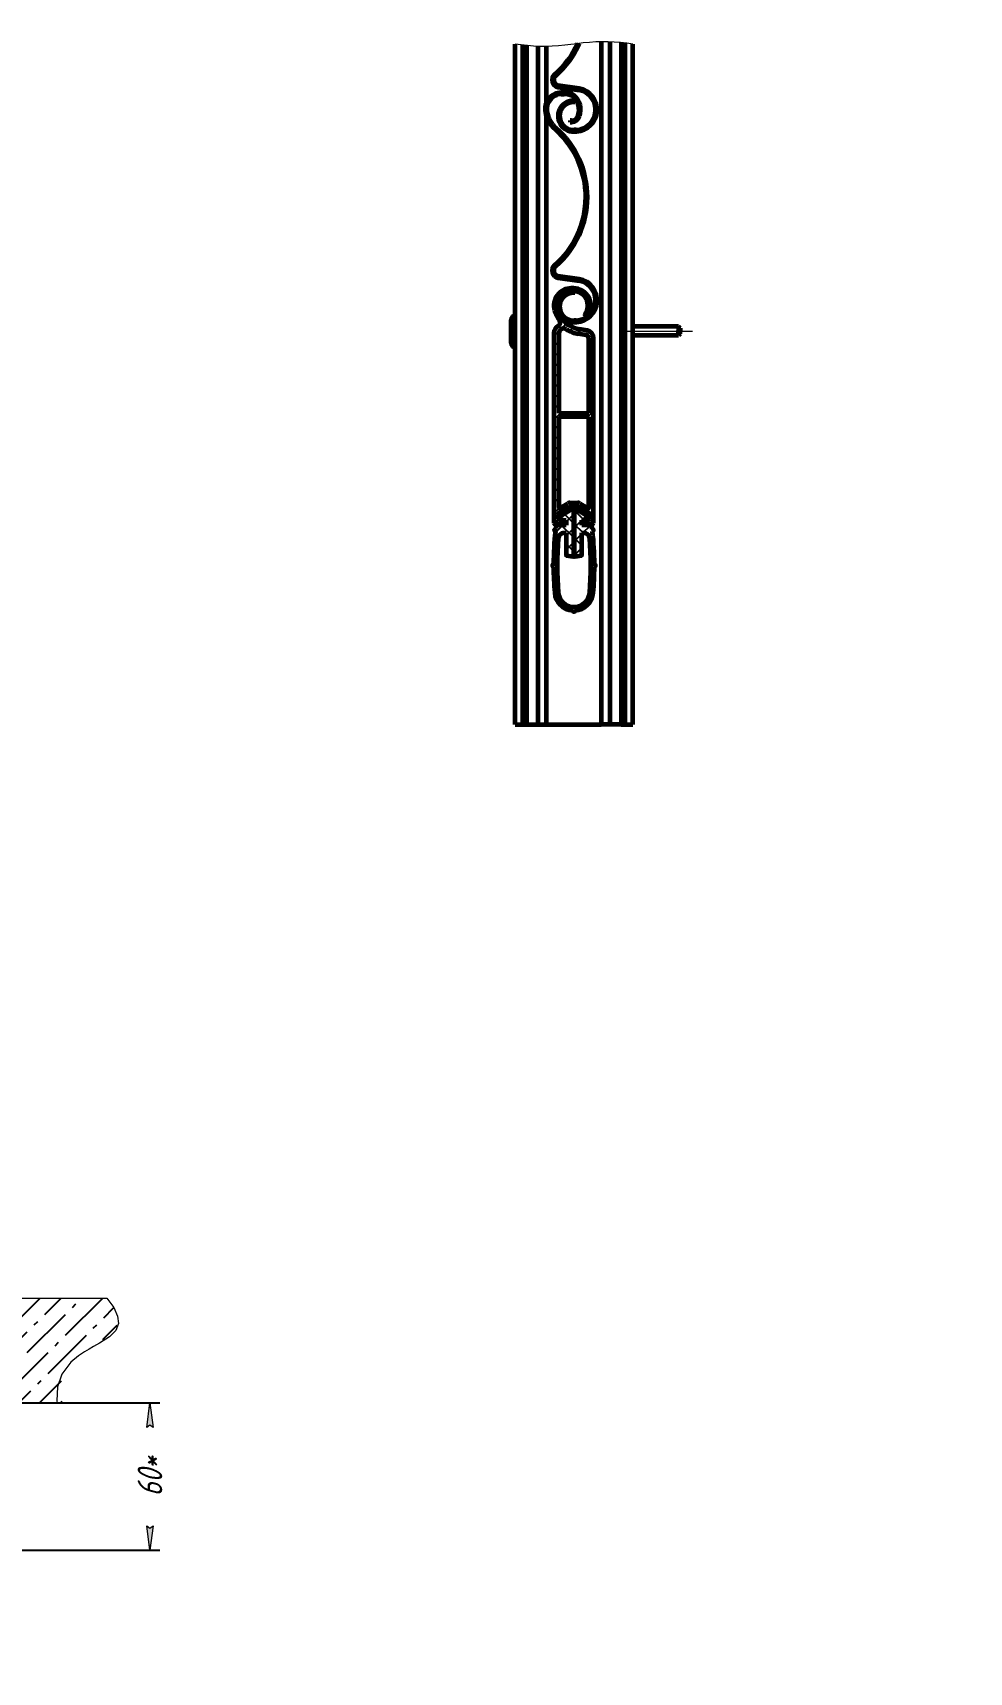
# Model space of a CAD drawing. Header units: millimetres. Extents: x 0 to 841, y 0 to 594.
# Drawn here: x 456.5 to 647.2, y 0 to 333.7 of the extents above; entities that cross this region are included whole.
import ezdxf

# ---------------------------------------------------------------- set-up
doc = ezdxf.new("R2010")
doc.units = ezdxf.units.MM
for name, pattern in [('K5LT_AXLED', [19.5, 15, -1.5, 1.5, -1.5]), ('K5LT_BASIC', [0]), ('K5LT_THIN', [0]), ('K5LT_THIN_INCLUDED_TO_HATCHING', [0])]:
    doc.linetypes.add(name, pattern=pattern)
doc.layers.add('Системный слой', color=7, linetype='Continuous')
doc.layers.add('Системный слой (1)', color=7, linetype='Continuous', true_color=0x909090)
doc.styles.add('KDIMTEXTSTYLE', font='GOST_AU.SHX', dxfattribs={"width": 0.96, "oblique": 15, "height": 5})
doc.dimstyles.new('KDIMSTYLE (0.50)', dxfattribs={"dimtxt": 5, "dimasz": 1, "dimexe": 2, "dimexo": 0, "dimgap": 1, "dimtad": 1, "dimlfac": 2, "dimtxsty": 'KDIMTEXTSTYLE', "dimsah": 1, "dimcen": 0, "dimdle": 1, "dimadec": 0, "dimazin": 0, "dimtfac": 0.667, "dimtmove": 0, "dimatfit": 3, "dimfxl": 1, "dimtvp": 1, "dimtolj": 1, "dimtzin": 0, "dimarcsym": 0})
pattern_1 = [(-45, (0, 0), (0.3535534, 0.3535534), [])]

# ---------------------------------------------------------------- blocks, each defined once
blk = doc.blocks.new('U454')
at = {"layer": 'Системный слой (1)', "color": 5, "linetype": 'K5LT_BASIC', "lineweight": 60, "true_color": 0x0000ff}
for p, q in [((576.29, 392.88), (576.29, 336.71)), ((576.29, 331.71), (576.29, 192.92))]:
    blk.add_line(p, q, dxfattribs=at)
blk = doc.blocks.new('U455')
at = {"layer": 'Системный слой (1)', "color": 5, "linetype": 'K5LT_BASIC', "lineweight": 60, "true_color": 0x0000ff}
for p, q in [((572.24, 392.88), (572.24, 336.9)), ((572.24, 331.9), (572.24, 192.92))]:
    blk.add_line(p, q, dxfattribs=at)
blk = doc.blocks.new('U456')
at = {"layer": 'Системный слой (1)', "color": 5, "linetype": 'K5LT_BASIC', "lineweight": 60, "true_color": 0x0000ff}
for p, q in [((574, 392.88), (574, 336.88)), ((574, 331.87), (574, 192.92))]:
    blk.add_line(p, q, dxfattribs=at)
blk = doc.blocks.new('U457')
at = {"layer": 'Системный слой (1)', "color": 5, "linetype": 'K5LT_BASIC', "lineweight": 60, "true_color": 0x0000ff}
for p, q in [((577.08, 336.62), (577.08, 416.88)), ((577.08, 192.92), (577.08, 331.62))]:
    blk.add_line(p, q, dxfattribs=at)
blk = doc.blocks.new('U458')
at = {"layer": 'Системный слой (1)', "color": 5, "linetype": 'K5LT_BASIC', "lineweight": 60, "true_color": 0x0000ff}
for p, q in [((554.68, 336.43), (554.68, 392.88)), ((554.68, 192.92), (554.68, 331.43))]:
    blk.add_line(p, q, dxfattribs=at)
blk = doc.blocks.new('U459')
at = {"layer": 'Системный слой (1)', "color": 5, "linetype": 'K5LT_BASIC', "lineweight": 60, "true_color": 0x0000ff}
for p, q in [((556.28, 336.23), (556.28, 392.88)), ((556.28, 192.92), (556.28, 331.23))]:
    blk.add_line(p, q, dxfattribs=at)
blk = doc.blocks.new('U460')
at = {"layer": 'Системный слой (1)', "color": 5, "linetype": 'K5LT_BASIC', "lineweight": 60, "true_color": 0x0000ff}
for p, q in [((578.68, 336.43), (578.68, 416.88)), ((578.68, 192.92), (578.68, 331.43))]:
    blk.add_line(p, q, dxfattribs=at)
blk = doc.blocks.new('U500')
at = {"layer": 'Системный слой (1)', "color": 5, "linetype": 'K5LT_BASIC', "lineweight": 60, "true_color": 0x0000ff}
for p, q in [((557.07, 336.15), (557.07, 392.88)), ((557.07, 192.92), (557.07, 331.15))]:
    blk.add_line(p, q, dxfattribs=at)
blk = doc.blocks.new('U501')
at = {"layer": 'Системный слой (1)', "color": 5, "linetype": 'K5LT_BASIC', "lineweight": 60, "true_color": 0x0000ff}
for p, q in [((561.12, 387.16), (561.12, 392.88)), ((561.12, 348.36), (561.12, 384.15)), ((561.12, 335.96), (561.12, 345.35)), ((561.12, 319.59), (561.12, 330.95)), ((561.12, 192.92), (561.12, 316.58))]:
    blk.add_line(p, q, dxfattribs=at)
blk = doc.blocks.new('U502')
at = {"layer": 'Системный слой (1)', "color": 5, "linetype": 'K5LT_BASIC', "lineweight": 60, "true_color": 0x0000ff}
for p, q in [((561.12, 387.16), (561.12, 392.88)), ((561.12, 348.36), (561.12, 384.15)), ((561.12, 335.96), (561.12, 345.35)), ((561.12, 319.59), (561.12, 330.95)), ((561.12, 192.92), (561.12, 316.58))]:
    blk.add_line(p, q, dxfattribs=at)
blk = doc.blocks.new('U503')
at = {"layer": 'Системный слой (1)', "color": 5, "linetype": 'K5LT_BASIC', "lineweight": 60, "true_color": 0x0000ff}
for p, q in [((559.36, 335.98), (559.36, 392.88)), ((559.36, 192.92), (559.36, 330.98))]:
    blk.add_line(p, q, dxfattribs=at)
blk = doc.blocks.new('U554')
at = {"layer": 'Системный слой', "color": 7, "linetype": 'K5LT_THIN_INCLUDED_TO_HATCHING', "lineweight": 18}
for p, q in [((555.94, 331.27), (554.68, 331.43)), ((557.21, 331.13), (555.94, 331.27)), ((558.47, 331.03), (557.21, 331.13)), ((559.73, 330.96), (558.47, 331.03)), ((561, 330.95), (559.73, 330.96)), ((562.26, 330.99), (561, 330.95)), ((563.52, 331.07), (562.26, 330.99)), ((564.79, 331.2), (563.52, 331.07)), ((566.05, 331.35), (564.79, 331.2)), ((567.31, 331.51), (566.05, 331.35)), ((568.58, 331.66), (567.31, 331.51)), ((569.84, 331.78), (568.58, 331.66)), ((571.1, 331.87), (569.84, 331.78)), ((572.37, 331.91), (571.1, 331.87)), ((573.63, 331.89), (572.37, 331.91)), ((574.89, 331.83), (573.63, 331.89)), ((576.16, 331.72), (574.89, 331.83)), ((577.42, 331.58), (576.16, 331.72)), ((578.68, 331.43), (577.42, 331.58))]:
    blk.add_line(p, q, dxfattribs=at)
blk = doc.blocks.new('U592')
at = {"layer": 'Системный слой (1)', "color": 7, "linetype": 'K5LT_THIN', "lineweight": 18}
for p, q in [((471.6, 76.16), (472.99, 74.22)), ((472.99, 74.22), (473.77, 72.49)), ((473.92, 70.96), (473.39, 69.57)), ((473.77, 72.49), (473.92, 70.96)), ((470.11, 66.99), (468.86, 66.29)), ((472.1, 68.26), (470.11, 66.99)), ((473.39, 69.57), (472.1, 68.26)), ((465.82, 64.42), (464.24, 63.11)), ((467.02, 65.22), (465.82, 64.42)), ((467.95, 65.78), (467.02, 65.22)), ((468.86, 66.29), (467.95, 65.78)), ((462.39, 60.67), (461.53, 58.09)), ((464.24, 63.11), (462.39, 60.67)), ((461.53, 58.09), (461.41, 55.26)), ((461.41, 55.26), (461.45, 54.81))]:
    blk.add_line(p, q, dxfattribs=at)
blk = doc.blocks.new('KDIMARROW_01')
at = {"layer": 'Системный слой'}
blk.add_hatch(color=0, dxfattribs=at).paths.add_polyline_path([(0, 0), (-5, 0.66), (-4.5, 0), (-5, -0.66)])
at = {"layer": 'Системный слой', "color": 0, "linetype": 'K5LT_THIN', "lineweight": 18}
for p, q in [((-4.5, 0), (-5, 0.66)), ((-5, 0.66), (0, 0)), ((0, 0), (-5, -0.66)), ((-5, -0.66), (-4.5, 0))]:
    blk.add_line(p, q, dxfattribs=at)
at = {"layer": 'Системный слой (1)', "color": 0, "linetype": 'K5LT_THIN', "lineweight": 18}
blk.add_line((0, 0), (-1, 0), dxfattribs=at)

msp = doc.modelspace()

# ---------------------------------------------------------------- hatches: boundary and pattern name
at = {"layer": 'Системный слой (1)'}
h = msp.add_hatch(dxfattribs=at)
h.set_pattern_fill('Металл', angle=-45, style=0, pattern_type=0)
h.set_pattern_definition(pattern_1)
h.paths.add_polyline_path([(567.1728, 313.6489), (568.7975, 314.0369), (570.1605, 315.0027), (571.0653, 316.4069), (571.3815, 318.0471), (571.0635, 319.687), (570.1572, 321.0902), (568.7931, 322.0544), (567.75, 322.3771), (563.4277, 322.9845), (562.7404, 323.479), (562.5723, 324.3088), (562.9565, 324.9862), (565.3475, 327.4737), (567.2391, 330.3591), (567.825, 331.5672), (567.4548, 331.5234), (565.7571, 328.554), (563.5371, 325.952), (562.7473, 325.2284), (562.2637, 324.3991), (562.3906, 323.4476), (563.0747, 322.7741), (563.4564, 322.6512), (567.8158, 322.0385), (569.2941, 321.406), (570.4133, 320.2514), (570.9994, 318.754), (570.9614, 317.1465), (570.3053, 315.6785), (569.1329, 314.578), (567.6263, 314.016), (567.1589, 313.9686), (566.6993, 313.9486), (565.3908, 314.2074), (564.3476, 315.0386), (563.8031, 316.2563), (563.8792, 317.588), (564.5588, 318.7358), (565.6899, 319.4428), (566.8682, 319.5708), (566.9013, 319.8891), (565.5033, 319.7167), (564.3213, 318.9506), (563.5932, 317.7448), (563.4655, 316.3421), (563.9638, 315.0246), (564.9879, 314.0576), (566.3317, 313.6355), (566.7132, 313.6289)])
h = msp.add_hatch(dxfattribs=at)
h.set_pattern_fill('Металл', angle=-45, style=0, pattern_type=0)
h.set_pattern_definition(pattern_1)
h.paths.add_polyline_path([(567.8158, 283.2385), (569.2941, 282.606), (570.4133, 281.4514), (570.9994, 279.954), (570.9614, 278.3465), (570.3053, 276.8785), (569.1329, 275.778), (567.6263, 275.216), (567.1589, 275.1686), (566.6993, 275.1486), (565.3908, 275.4074), (564.3476, 276.2386), (563.8031, 277.4563), (563.8792, 278.788), (564.5588, 279.9358), (565.6899, 280.6428), (566.8682, 280.7708), (566.9013, 281.0891), (565.5033, 280.9167), (564.3213, 280.1506), (563.5932, 278.9448), (563.4655, 277.5421), (563.9638, 276.2246), (564.9879, 275.2576), (566.3317, 274.8355), (566.7132, 274.8289), (567.1728, 274.8489), (568.7975, 275.2369), (570.1605, 276.2027), (571.0653, 277.6069), (571.3815, 279.2471), (571.0635, 280.887), (570.1572, 282.2902), (568.7931, 283.2544), (567.75, 283.5771), (563.4277, 284.1845), (562.7404, 284.679), (562.5723, 285.5088), (562.9565, 286.1862), (565.3475, 288.6737), (567.2391, 291.5591), (568.5664, 294.7438), (569.2841, 298.1186), (569.3675, 301.5678), (568.8138, 304.9733), (567.642, 308.2184), (565.8921, 311.1919), (563.6241, 313.792), (563.032, 314.332), (561.8301, 315.8034), (561.1807, 317.5889), (561.1736, 317.6285), (561.2498, 319.0212), (561.9326, 320.2376), (563.0819, 321.028), (564.0733, 321.238), (564.6727, 321.2641), (565.9959, 321.0058), (567.0566, 320.1736), (567.6146, 318.9873), (567.6416, 317.3402), (567.5485, 316.9349), (567.0027, 316.1452), (566.1882, 315.8574), (565.9095, 315.8453), (565.9234, 315.5256), (566.2022, 315.5377), (567.2017, 315.8944), (567.8266, 316.7523), (567.8565, 316.8482), (568.0061, 318.55), (567.9276, 319.054), (567.3294, 320.3442), (566.2313, 321.2478), (564.8501, 321.5864), (564.6588, 321.5838), (564.0594, 321.5577), (562.6426, 321.1795), (561.5168, 320.2398), (560.8915, 318.9134), (560.8584, 317.5732), (561.5046, 315.7301), (562.7084, 314.1922), (562.8215, 314.091), (565.1765, 311.6105), (567.0295, 308.7354), (568.3156, 305.5661), (568.9903, 302.2128), (569.0298, 298.7927), (568.4329, 295.4247), (567.2203, 292.2265), (565.4344, 289.3094), (563.1373, 286.7751), (562.7473, 286.4284), (562.2637, 285.5991), (562.3906, 284.6476), (563.0747, 283.9741), (563.4564, 283.8512)])
h = msp.add_hatch(dxfattribs=at)
h.set_pattern_fill('Металл', angle=45, style=0, pattern_type=0)
h.set_pattern_definition([(45, (0, 0), (-1.06066, 1.06066), [])])
h.paths.add_polyline_path([(566.1215, 281.7153), (564.6631, 281.399), (563.4668, 280.5067), (562.7477, 279.199), (562.635, 277.7109), (562.7379, 277.2249), (563.5839, 275.4286), (563.7259, 275.23), (563.8759, 274.6364), (563.5623, 274.1105), (563.4567, 274.044), (562.7618, 273.326), (562.6015, 272.6279), (562.6015, 233.9153), (562.6601, 233.7739), (562.8015, 233.7153), (564.5215, 233.7153), (564.663, 233.7739), (564.7215, 233.9153), (564.7215, 234.3153), (564.663, 234.4567), (564.5215, 234.5153), (563.6015, 234.5153), (563.4601, 234.5739), (563.4015, 234.7153), (563.4015, 235.6482), (563.5187, 235.931), (563.5946, 235.9905), (565.717, 237.2736), (565.924, 237.3313), (567.3591, 237.3313), (567.566, 237.2736), (569.6885, 235.9905), (569.8699, 235.7439), (569.8815, 235.6482), (569.8815, 234.7153), (569.823, 234.5739), (569.6815, 234.5153), (568.7615, 234.5153), (568.6201, 234.4567), (568.5615, 234.3153), (568.5615, 233.9153), (568.6201, 233.7739), (568.7615, 233.7153), (570.4815, 233.7153), (570.623, 233.7739), (570.6815, 233.9153), (570.6815, 271.5554), (570.3695, 272.5047), (569.5552, 273.0837), (569.3594, 273.1311), (567.7252, 273.4193), (565.9492, 274.055), (564.4851, 275.2444), (563.499, 276.8525), (563.3147, 277.3903), (563.254, 278.7466), (563.8133, 279.9837), (564.8715, 280.8342), (566.1215, 281.1153), (566.6015, 281.1153), (567.922, 280.7997), (568.957, 279.9211), (569.4828, 278.6694), (569.3857, 277.3152), (568.9541, 276.4656), (568.9175, 276.317), (568.9867, 276.194), (569.1402, 276.0651), (569.2862, 276.0191), (569.422, 276.0898), (569.4294, 276.0993), (570.0437, 277.4593), (570.0393, 278.9517), (569.4169, 280.3081), (568.2885, 281.2848), (566.8568, 281.7061), (566.6015, 281.7153)])
h.paths.add_polyline_path([(569.6815, 271.5554), (569.6815, 256.3156), (563.6015, 256.3156), (563.6015, 272.5325), (563.9087, 273.2536), (564.6416, 273.5317), (565.1405, 273.3748), (567.0169, 272.5518), (567.5516, 272.4345), (569.1857, 272.1463), (569.573, 271.8996)])
h.paths.add_polyline_path([(569.3781, 237.0195), (567.8622, 237.9359), (567.4483, 238.0513), (565.8348, 238.0513), (565.4209, 237.9359), (563.905, 237.0195), (563.7537, 236.9965), (563.6304, 237.0872), (563.6015, 237.1906), (563.6015, 255.5156), (569.6815, 255.5156), (569.6815, 237.1906), (569.623, 237.0492), (569.4815, 236.9906)])
h = msp.add_hatch(dxfattribs=at)
h.set_pattern_fill('Неметалл', angle=45, style=0, pattern_type=0)
h.set_pattern_definition([(45, (0, 0), (-1.4142136, 1.4142136), []), (135, (0, 0), (-1.4142136, -1.4142136), [])])
h.paths.add_polyline_path([(568.2815, 234.5153), (569.4015, 234.5153), (569.4581, 234.5388), (569.4815, 234.5953), (569.4815, 235.2702), (569.4581, 235.3268), (569.4429, 235.3387), (566.9036, 236.8738), (566.8128, 236.8877), (566.7388, 236.8332), (566.7215, 236.7711), (566.7215, 227.2462), (566.7567, 227.1614), (566.8415, 227.1262), (566.8572, 227.1273), (568.212, 227.3061), (568.265, 227.3368), (568.2815, 227.3855), (568.2815, 231.9153), (568.6867, 231.9153), (569.4909, 231.606), (569.8805, 230.8375), (569.8823, 230.8189), (570.1157, 224.4212), (569.8815, 219.7456), (569.434, 218.3923), (568.4453, 217.3655), (567.1098, 216.8671), (565.6902, 216.9951), (564.4654, 217.7244), (563.6764, 218.9115), (563.4815, 219.7456), (563.2473, 226.1433), (563.4808, 230.8189), (563.8584, 231.5934), (564.6577, 231.9152), (564.6763, 231.9153), (565.0815, 231.9153), (565.0815, 227.3855), (565.105, 227.3289), (565.1511, 227.3061), (566.5058, 227.1273), (566.5946, 227.151), (566.6405, 227.2305), (566.6415, 227.2462), (566.6415, 236.7711), (566.6064, 236.856), (566.5215, 236.8911), (566.4595, 236.8738), (563.9201, 235.3387), (563.8839, 235.2894), (563.8815, 235.2702), (563.8815, 234.5953), (563.905, 234.5388), (563.9615, 234.5153), (565.0815, 234.5153), (565.0815, 233.5153), (563.5764, 233.5153), (563.1522, 233.3396), (562.9807, 232.9866), (562.9486, 232.7138), (562.7721, 232.6631), (562.6831, 232.5024), (562.7338, 232.3258), (562.8945, 232.2369), (562.8954, 232.2368), (562.5236, 225.8096), (562.5219, 225.5153), (562.3521, 225.4453), (562.2815, 225.2757), (562.3515, 225.1059), (562.5211, 225.0353), (562.522, 225.0353), (562.7559, 219.7799), (563.1794, 218.2589), (564.1666, 217.0268), (565.5587, 216.2819), (566.4417, 216.1257), (566.5066, 215.9538), (566.674, 215.8782), (566.8458, 215.9432), (566.9214, 216.1106), (566.9214, 216.1257), (568.446, 216.5362), (569.6864, 217.513), (570.4431, 218.8987), (570.6042, 219.7456), (570.841, 225.0353), (571.0109, 225.1053), (571.0815, 225.2748), (571.0116, 225.4447), (570.842, 225.5153), (570.8411, 225.5153), (570.4986, 231.9441), (570.4677, 232.2368), (570.6287, 232.3252), (570.6801, 232.5015), (570.5917, 232.6625), (570.4154, 232.7139), (570.4145, 232.7138), (570.3824, 232.9866), (570.1575, 233.387), (569.7867, 233.5153), (568.2815, 233.5153)])
h = msp.add_hatch(dxfattribs=at)
h.set_pattern_fill('Бетон', angle=45, style=0, pattern_type=0)
h.set_pattern_definition([(45, (0, 0), (-4.24264, 4.24264), [11, -5]), (45, (9.1924, 9.1924), (-4.24264, 4.24264), [1, -15]), (45, (3.5355, 7.778), (-4.24264, 4.24264), [11, -5]), (45, (12.728, 16.9706), (-4.24264, 4.24264), [1, -15])])
h.paths.add_polyline_path([(405.6461, 54.8131), (430.106, 54.8131), (438.856, 54.8131), (439.9811, 54.8131), (439.9806, 64.887), (439.981, 64.887), (440.4029, 65.3089), (440.9654, 65.3089), (441.8092, 65.3089), (442.231, 64.887), (442.2358, 64.887), (442.2308, 54.8131), (443.356, 54.8131), (453.106, 54.8131), (464.206, 54.8131), (462.9757, 57.1938), (462.3322, 59.3177), (462.2957, 61.1963), (462.8997, 62.8489), (464.2072, 64.3119), (466.3671, 65.6741), (467.5937, 66.2617), (468.2544, 66.5579), (468.7217, 66.7644), (469.275, 67.01), (470.0436, 67.362), (471.1124, 67.9014), (472.4762, 68.7968), (473.651, 70.3011), (473.8255, 71.9076), (473.2243, 73.708), (471.9304, 75.735), (471.5961, 76.1649), (405.6461, 76.1649)])

# ---------------------------------------------------------------- linework, layer by layer
at = {"layer": 'Системный слой (1)', "color": 5, "linetype": 'K5LT_BASIC', "lineweight": 60, "true_color": 0x0000ff}
for p, q in [((567.75, 322.3771), (563.4277, 322.9845)), ((563.4564, 322.6512), (567.8158, 322.0385)), ((564.6588, 321.5838), (564.0594, 321.5577)), ((564.0733, 321.238), (564.6727, 321.2641)), ((566.8682, 319.5708), (566.9013, 319.8891)), ((566.1882, 315.8574), (565.9095, 315.8453)), ((565.9095, 315.8453), (565.9234, 315.5256)), ((565.9234, 315.5256), (566.2022, 315.5377)), ((567.1589, 313.9686), (566.6993, 313.9486)), ((566.7132, 313.6289), (567.1728, 313.6489)), ((567.75, 283.5771), (563.4277, 284.1845)), ((563.4564, 283.8512), (567.8158, 283.2385)), ((566.6015, 281.7153), (566.1215, 281.7153)), ((566.1215, 281.1153), (566.6015, 281.1153)), ((566.8682, 280.7708), (566.9013, 281.0891)), ((553.8815, 270.5153), (553.8815, 275.3153)), ((554.6815, 269.7153), (554.6815, 276.1153)), ((567.1589, 275.1686), (566.6993, 275.1486)), ((566.7132, 274.8289), (567.1728, 274.8489)), ((568.9867, 276.194), (569.1402, 276.0651)), ((587.9409, 273.9088), (578.6817, 273.9084)), ((587.9409, 273.9088), (587.9409, 273.121)), ((588.2784, 273.571), (587.9409, 273.9085)), ((562.6015, 272.6279), (562.6015, 233.9153)), ((563.6015, 272.5325), (563.6015, 256.3156)), ((569.1857, 272.1463), (567.5516, 272.4345)), ((569.3594, 273.1311), (567.7252, 273.4193)), ((569.6815, 256.3156), (569.6815, 271.5554)), ((570.6815, 233.9153), (570.6815, 271.5554)), ((587.9409, 272.1047), (578.6817, 272.1093)), ((587.9409, 272.1047), (587.9409, 273.121)), ((588.2784, 272.446), (587.9409, 272.1085)), ((588.2784, 273.571), (588.2784, 273.121)), ((588.2784, 272.446), (588.2784, 273.121)), ((563.6015, 256.3156), (569.6815, 256.3156)), ((563.6015, 255.5156), (563.6015, 237.1906)), ((569.6815, 255.5156), (563.6015, 255.5156)), ((569.6815, 237.1906), (569.6815, 255.5156)), ((563.5946, 235.9905), (565.717, 237.2736)), ((563.905, 237.0195), (565.4209, 237.9359)), ((565.8348, 238.0513), (567.4483, 238.0513)), ((565.924, 237.3313), (567.3591, 237.3313)), ((567.566, 237.2736), (569.6885, 235.9905)), ((567.8622, 237.9359), (569.3781, 237.0195)), ((562.8015, 233.7153), (564.5215, 233.7153)), ((563.4015, 234.7153), (563.4015, 235.6482)), ((564.5215, 234.5153), (563.6015, 234.5153)), ((563.8815, 235.2702), (563.8815, 234.5953)), ((566.4595, 236.8738), (563.9201, 235.3387)), ((563.9615, 234.5153), (565.0815, 234.5153)), ((564.7215, 233.9153), (564.7215, 234.3153)), ((565.0815, 234.5153), (565.0815, 233.5153)), ((566.6415, 227.2462), (566.6415, 236.7711)), ((566.7215, 236.7711), (566.7215, 227.2462)), ((569.4429, 235.3387), (566.9036, 236.8738)), ((568.2815, 234.5153), (569.4015, 234.5153)), ((568.2815, 233.5153), (568.2815, 234.5153)), ((568.5615, 234.3153), (568.5615, 233.9153)), ((569.6815, 234.5153), (568.7615, 234.5153)), ((568.7615, 233.7153), (570.4815, 233.7153)), ((569.4815, 234.5953), (569.4815, 235.2702)), ((569.8815, 235.6482), (569.8815, 234.7153)), ((565.0815, 233.5153), (563.5764, 233.5153)), ((564.6763, 231.9153), (565.0815, 231.9153)), ((565.0815, 231.9153), (565.0815, 227.3855)), ((569.7867, 233.5153), (568.2815, 233.5153)), ((568.2815, 227.3855), (568.2815, 231.9153)), ((568.2815, 231.9153), (568.6867, 231.9153)), ((565.1511, 227.3061), (566.5058, 227.1273)), ((566.8572, 227.1273), (568.212, 227.3061)), ((554.6815, 192.9153), (556.2815, 192.9153)), ((556.2815, 192.9153), (557.0714, 192.9153)), ((557.0714, 192.9153), (559.3604, 192.9153)), ((559.3604, 192.9153), (561.1217, 192.9153)), ((561.1217, 192.9153), (572.2414, 192.9153)), ((574.0026, 192.9153), (572.2414, 192.9153)), ((576.2917, 192.9153), (574.0026, 192.9153)), ((576.2917, 192.9153), (577.0815, 192.9153)), ((577.0815, 192.9153), (578.6815, 192.9153))]:
    msp.add_line(p, q, dxfattribs=at)
at = {"layer": 'Системный слой (1)', "color": 30, "linetype": 'K5LT_AXLED', "lineweight": 18, "true_color": 0xff8000}
msp.add_line((576.6815, 273.0085), (590.8409, 273.0085), dxfattribs=at)
at = {"layer": 'Системный слой (1)', "color": 7, "linetype": 'K5LT_THIN', "lineweight": 18}
for p, q in [((578.6817, 273.6385), (587.9409, 273.6385)), ((578.6817, 272.3785), (587.9409, 272.3785)), ((405.6461, 76.1649), (471.5961, 76.1649)), ((453.106, 54.8131), (464.206, 54.8131))]:
    msp.add_line(p, q, dxfattribs=at)
at = {"layer": 'Системный слой (1)', "color": 5, "linetype": 'K5LT_BASIC', "lineweight": 60, "true_color": 0x0000ff}
for centre, radius, start, end in [((550.7713, 339.0919), 18.32, 310.822347, 335.598615), ((550.7713, 339.0919), 18.64, 310.822347, 336.191276), ((563.7148, 324.1084), 1.48, 130.822347, 259.941629), ((563.7148, 324.1084), 1.16, 130.822347, 255.6669), ((564.2072, 318.1609), 3.4, 92.491459, 189.954126), ((564.2072, 318.1609), 3.08, 92.491459, 189.954126), ((564.7979, 318.3868), 3.2, 12.034516, 92.491459), ((564.7979, 318.3868), 2.88, 12.034516, 92.491459), ((566.9815, 318.0447), 4.08, 272.491459, 78.201456), ((566.9815, 318.0447), 4.4, 272.491459, 79.941629), ((566.7681, 318.6103), 6, 189.954126, 228.870537), ((566.7681, 318.6103), 5.68, 189.954126, 228.870537), ((566.5767, 316.7659), 3.14, 84.067492, 272.491459), ((566.5767, 316.7659), 2.82, 84.067492, 272.491459), ((563.4287, 318.0949), 4.28, 344.275002, 12.034516), ((563.4287, 318.0949), 4.6, 344.275002, 12.034516), ((550.7713, 300.2919), 18.32, 310.822347, 48.870537), ((550.7713, 300.2919), 18.64, 310.822347, 48.870537), ((566.1239, 317.336), 1.48, 272.491459, 344.275002), ((566.1239, 317.336), 1.8, 272.491459, 344.275002), ((563.7148, 285.3084), 1.48, 130.822347, 259.941629), ((563.7148, 285.3084), 1.16, 130.822347, 255.6669), ((566.1215, 278.1953), 3.52, 90, 196.003251), ((566.1215, 278.1953), 2.92, 90, 196.003251), ((566.5767, 277.9659), 3.14, 84.067492, 272.491459), ((566.5767, 277.9659), 2.82, 84.067492, 272.491459), ((566.6015, 278.1953), 3.52, 323.453644, 90), ((566.6015, 278.1953), 2.92, 323.675326, 90), ((566.9815, 279.2447), 4.08, 272.491459, 78.201456), ((566.9815, 279.2447), 4.4, 272.491459, 79.941629), ((568.6977, 278.9342), 6.2, 196.003251, 216.687438), ((568.6977, 278.9342), 5.6, 196.003251, 260), ((554.6815, 275.3153), 0.8, 90, 180), ((564.2015, 272.6279), 1.6, 117.742777, 180), ((563.0843, 274.752), 0.8, 297.742777, 36.687438), ((569.1152, 276.3472), 0.2, 143.675326, 230), ((569.2687, 276.2184), 0.2, 230, 323.453644), ((554.6815, 270.5153), 0.8, 180, 270), ((564.6015, 272.5325), 1, 57.386742, 180), ((568.6977, 278.9342), 6.6, 237.386742, 260), ((569.0815, 271.5554), 0.6, 0, 80), ((569.0815, 271.5554), 1.6, 0, 80), ((563.8015, 237.1906), 0.2, 180, 301.155549), ((565.8348, 237.2513), 0.8, 90, 121.155549), ((565.924, 236.9313), 0.4, 90, 121.155549), ((567.3591, 236.9313), 0.4, 58.844451, 90), ((567.4483, 237.2513), 0.8, 58.844451, 90), ((569.4815, 237.1906), 0.2, 238.844451, 0), ((562.8015, 233.9153), 0.2, 180, 270), ((563.8015, 235.6482), 0.4, 121.155549, 180), ((563.6015, 234.7153), 0.2, 180, 270), ((563.9615, 235.2702), 0.08, 121.155549, 180), ((563.9615, 234.5953), 0.08, 180, 270), ((564.5215, 234.3153), 0.2, 0, 90), ((564.5215, 233.9153), 0.2, 270, 0), ((566.5215, 236.7711), 0.12, 0, 121.155549), ((566.8415, 236.7711), 0.12, 58.844451, 180), ((568.7615, 234.3153), 0.2, 90, 180), ((568.7615, 233.9153), 0.2, 180, 270), ((569.4015, 234.5953), 0.08, 270, 0), ((569.4015, 235.2702), 0.08, 0, 58.844451), ((569.6815, 234.7153), 0.2, 270, 0), ((569.4815, 235.6482), 0.4, 0, 58.844451), ((570.4815, 233.9153), 0.2, 270, 0), ((627.3215, 225.2864), 64.8, 173.84273, 179.797625), ((562.9215, 232.4753), 0.24, 83.52442, 263.736626), ((627.3215, 225.2864), 64.8, 173.175422, 173.418316), ((563.5764, 232.9153), 0.6, 90, 173.175422), ((627.3215, 225.2864), 64.08, 175.047079, 184.960411), ((564.6763, 230.7153), 1.2, 90, 175.047079), ((568.6867, 230.7153), 1.2, 4.952921, 90), ((569.7867, 232.9153), 0.6, 6.824578, 90), ((506.0415, 225.2864), 64.08, 355.039589, 4.952921), ((506.0415, 225.2864), 64.8, 6.581684, 6.824578), ((570.4415, 232.4753), 0.24, 276.263374, 96.47558), ((506.0415, 225.2864), 64.8, 0.202375, 6.15727), ((565.1615, 227.3855), 0.08, 180, 262.478417), ((566.5215, 227.2462), 0.12, 262.478417, 0), ((566.8415, 227.2462), 0.12, 180, 277.521583), ((568.2015, 227.3855), 0.08, 277.521583, 0), ((562.5215, 225.2753), 0.24, 89.903501, 270.116163), ((627.3215, 225.2864), 64.8, 180.222039, 184.874725), ((506.0415, 225.2864), 64.8, 355.094824, 359.777961), ((570.8415, 225.2753), 0.24, 269.883837, 90.096499), ((566.6813, 220.0533), 3.9349, 183.983417, 266.507833), ((566.6815, 220.0532), 3.2147, 185.489971, 354.510029), ((566.6813, 220.0533), 3.9349, 273.497924, 355.51557), ((566.6815, 216.1181), 0.24, 178.201594, 1.804163)]:
    msp.add_arc(centre, radius, start, end, dxfattribs=at)

# ---------------------------------------------------------------- block references
at = {"layer": 'Системный слой (1)'}
for name in ['U457', 'U460', 'U458', 'U459', 'U500', 'U503', 'U501', 'U502', 'U455', 'U456', 'U454', 'U554', 'U592']:
    msp.add_blockref(name, (0, 0), dxfattribs=at)

# ---------------------------------------------------------------- dimensions: what is measured, and where the dimension line sits
at = {"layer": 'Системный слой (1)', "color": 7}
msp.add_linear_dim(base=(480.3506, 54.8131), p1=(453.106, 24.8131), p2=(453.106, 54.8131), angle=90, location=(480.3506, 39.8131), dimstyle='KDIMSTYLE (0.50)', override={"dimexo": 0, "dimpost": '\\H5.0;\\W0.965;\\Q15;<>\\H5.0;\\W0.965;\\Q15;\\Q15;*', "dimblk1": 'KDIMARROW_01', "dimblk2": 'KDIMARROW_01', "dimse1": 0, "dimse2": 0, "dimclrt": 7, "dimtolj": 1}, dxfattribs=at).render()

doc.saveas('drawing.dxf')
